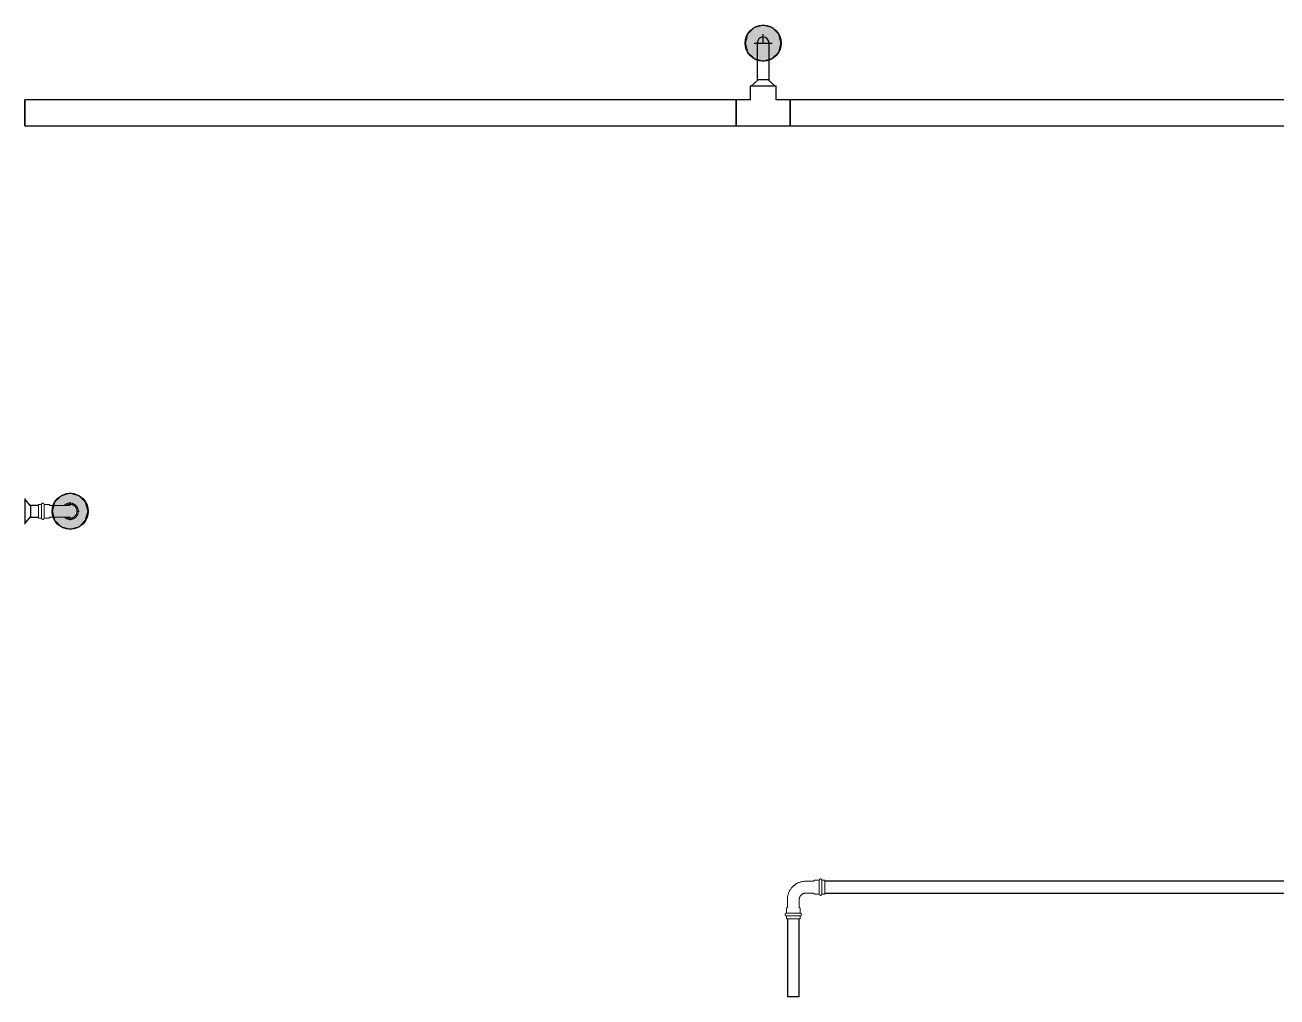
# Model space of a CAD drawing. Header units: inches. Extents: x -3327 to -1, y 8 to 1328.
# Drawn here: x -3066 to -2926.9, y 173.8 to 281.7 of the extents above; entities that cross this region are included whole.
import ezdxf

# ---------------------------------------------------------------- set-up
doc = ezdxf.new("R2010")
doc.units = ezdxf.units.IN
doc.header["$MEASUREMENT"] = 0
doc.layers.add('P-PIPE', color=3, linetype='Continuous', lineweight=9)
doc.layers.add('X - REF - FP', color=7, linetype='Continuous', true_color=0xb90000)

# ---------------------------------------------------------------- blocks, each defined once
blk = doc.blocks.new('Victaulic-VicPress316-Elbow 90-45deg Style P568_P571 - Standard-V2-SECOND LEVEL')
at = {"layer": 'P-PIPE'}
for p, q in [((-3203.7, 731.1), (-3203.7, 730.2)), ((-3202.39, 730.21), (-3202.39, 731.1)), ((-3203.81, 730.05), (-3203.81, 729.6)), ((-3203.05, 729.6), (-3203.81, 729.6)), ((-3203.81, 729.31), (-3203.81, 728.97)), ((-3203.05, 729.31), (-3203.81, 729.31)), ((-3203.81, 728.97), (-3203.05, 728.97)), ((-3202.28, 729.6), (-3203.05, 729.6)), ((-3202.28, 729.31), (-3203.05, 729.31)), ((-3203.05, 728.97), (-3202.28, 728.97)), ((-3202.28, 729.6), (-3202.28, 730.05)), ((-3202.28, 728.97), (-3202.28, 729.31))]:
    blk.add_line(p, q, dxfattribs=at)
at = {"layer": 'P-PIPE', "flags": 128}
for points in [[(-3203.05, 733.4), (-3203.08, 733.4), (-3203.12, 733.4), (-3203.16, 733.4), (-3203.19, 733.39), (-3203.23, 733.38), (-3203.26, 733.38), (-3203.3, 733.37), (-3203.33, 733.36), (-3203.37, 733.34), (-3203.4, 733.33), (-3203.43, 733.32), (-3203.47, 733.3), (-3203.5, 733.28), (-3203.53, 733.26), (-3203.56, 733.24), (-3203.59, 733.22), (-3203.62, 733.2), (-3203.65, 733.18), (-3203.67, 733.15), (-3203.7, 733.13), (-3203.73, 733.1), (-3203.75, 733.07), (-3203.77, 733.04), (-3203.79, 733.01), (-3203.81, 732.98), (-3203.83, 732.95), (-3203.85, 732.92), (-3203.87, 732.89), (-3203.88, 732.85), (-3203.9, 732.82), (-3203.91, 732.79), (-3203.92, 732.75), (-3203.93, 732.72), (-3203.94, 732.68), (-3203.94, 732.65), (-3203.95, 732.61), (-3203.95, 732.57), (-3203.96, 732.54), (-3203.96, 732.5), (-3203.96, 732.46), (-3203.96, 732.43), (-3203.95, 732.39), (-3203.95, 732.35), (-3203.94, 732.32), (-3203.93, 732.28), (-3203.93, 732.25), (-3203.91, 732.21), (-3203.9, 732.18), (-3203.89, 732.14), (-3203.88, 732.11), (-3203.86, 732.08), (-3203.84, 732.05), (-3203.82, 732.01), (-3203.8, 731.98), (-3203.78, 731.95), (-3203.76, 731.92), (-3203.74, 731.9), (-3203.71, 731.87)], [(-3203.05, 733.26), (-3203.08, 733.26), (-3203.11, 733.25), (-3203.14, 733.25), (-3203.17, 733.25), (-3203.2, 733.24), (-3203.23, 733.23), (-3203.26, 733.23), (-3203.29, 733.22), (-3203.32, 733.21), (-3203.34, 733.2), (-3203.37, 733.18), (-3203.4, 733.17), (-3203.43, 733.16), (-3203.45, 733.14), (-3203.48, 733.12), (-3203.5, 733.1), (-3203.53, 733.09), (-3203.55, 733.07), (-3203.57, 733.05), (-3203.6, 733.02), (-3203.62, 733), (-3203.64, 732.98), (-3203.66, 732.95), (-3203.67, 732.93), (-3203.69, 732.9), (-3203.71, 732.88), (-3203.72, 732.85), (-3203.74, 732.82), (-3203.75, 732.8), (-3203.76, 732.77), (-3203.77, 732.74), (-3203.78, 732.71), (-3203.79, 732.68), (-3203.8, 732.65), (-3203.8, 732.62), (-3203.81, 732.59), (-3203.81, 732.56), (-3203.81, 732.53), (-3203.81, 732.5), (-3203.81, 732.47), (-3203.81, 732.44), (-3203.81, 732.41), (-3203.8, 732.38), (-3203.8, 732.35), (-3203.79, 732.32), (-3203.78, 732.29), (-3203.78, 732.26), (-3203.77, 732.23), (-3203.76, 732.2), (-3203.74, 732.17), (-3203.73, 732.14), (-3203.72, 732.12), (-3203.7, 732.1)], [(-3202.39, 731.86), (-3202.37, 731.88), (-3202.34, 731.91), (-3202.32, 731.94), (-3202.3, 731.97), (-3202.28, 732), (-3202.26, 732.03), (-3202.24, 732.06), (-3202.23, 732.09), (-3202.21, 732.13), (-3202.2, 732.16), (-3202.18, 732.19), (-3202.17, 732.23), (-3202.16, 732.26), (-3202.15, 732.3), (-3202.15, 732.33), (-3202.14, 732.37), (-3202.14, 732.41), (-3202.14, 732.44), (-3202.13, 732.48), (-3202.13, 732.52), (-3202.14, 732.55), (-3202.14, 732.59), (-3202.14, 732.63), (-3202.15, 732.66), (-3202.16, 732.7), (-3202.17, 732.73), (-3202.18, 732.77), (-3202.19, 732.8), (-3202.2, 732.84), (-3202.22, 732.87), (-3202.23, 732.9), (-3202.25, 732.93), (-3202.27, 732.97), (-3202.29, 733), (-3202.31, 733.03), (-3202.33, 733.06), (-3202.35, 733.08), (-3202.38, 733.11), (-3202.4, 733.14), (-3202.43, 733.16), (-3202.46, 733.19), (-3202.49, 733.21), (-3202.51, 733.23), (-3202.55, 733.25), (-3202.58, 733.27), (-3202.61, 733.29), (-3202.64, 733.31), (-3202.67, 733.32), (-3202.71, 733.34), (-3202.74, 733.35), (-3202.78, 733.36), (-3202.81, 733.37), (-3202.85, 733.38), (-3202.88, 733.39), (-3202.92, 733.39), (-3202.95, 733.4), (-3202.99, 733.4), (-3203.03, 733.4), (-3203.05, 733.4)], [(-3202.39, 732.1), (-3202.37, 732.13), (-3202.36, 732.16), (-3202.34, 732.18), (-3202.33, 732.21), (-3202.32, 732.24), (-3202.31, 732.27), (-3202.3, 732.3), (-3202.3, 732.33), (-3202.29, 732.36), (-3202.29, 732.39), (-3202.28, 732.42), (-3202.28, 732.45), (-3202.28, 732.48), (-3202.28, 732.51), (-3202.28, 732.54), (-3202.28, 732.57), (-3202.29, 732.6), (-3202.29, 732.63), (-3202.3, 732.66), (-3202.31, 732.69), (-3202.32, 732.72), (-3202.33, 732.75), (-3202.34, 732.78), (-3202.35, 732.81), (-3202.36, 732.84), (-3202.38, 732.86), (-3202.39, 732.89), (-3202.41, 732.92), (-3202.43, 732.94), (-3202.44, 732.97), (-3202.46, 732.99), (-3202.48, 733.01), (-3202.51, 733.03), (-3202.53, 733.06), (-3202.55, 733.08), (-3202.58, 733.09), (-3202.6, 733.11), (-3202.62, 733.13), (-3202.65, 733.15), (-3202.68, 733.16), (-3202.7, 733.18), (-3202.73, 733.19), (-3202.76, 733.2), (-3202.79, 733.21), (-3202.82, 733.22), (-3202.85, 733.23), (-3202.88, 733.24), (-3202.91, 733.24), (-3202.94, 733.25), (-3202.97, 733.25), (-3203, 733.26), (-3203.03, 733.26), (-3203.05, 733.26)], [(-3203.7, 732.49), (-3203.7, 732.49), (-3203.7, 732.49), (-3203.7, 732.48), (-3203.7, 732.47), (-3203.7, 732.46), (-3203.7, 732.45), (-3203.7, 732.44), (-3203.7, 732.42), (-3203.7, 732.4), (-3203.7, 732.38), (-3203.7, 732.36), (-3203.7, 732.33), (-3203.7, 732.31), (-3203.7, 732.28), (-3203.7, 732.25), (-3203.7, 732.21), (-3203.7, 732.18), (-3203.7, 732.14), (-3203.7, 732.11), (-3203.7, 732.07), (-3203.7, 732.03), (-3203.7, 731.98), (-3203.7, 731.94), (-3203.7, 731.9), (-3203.7, 731.85), (-3203.7, 731.8), (-3203.7, 731.75), (-3203.7, 731.7), (-3203.7, 731.65), (-3203.7, 731.6), (-3203.7, 731.55), (-3203.7, 731.5), (-3203.7, 731.44), (-3203.7, 731.39), (-3203.7, 731.33), (-3203.7, 731.28), (-3203.7, 731.22), (-3203.7, 731.17), (-3203.7, 731.11), (-3203.7, 731.1)], [(-3202.39, 731.1), (-3202.39, 731.15), (-3202.39, 731.21), (-3202.39, 731.26), (-3202.39, 731.32), (-3202.39, 731.37), (-3202.39, 731.43), (-3202.39, 731.48), (-3202.39, 731.54), (-3202.39, 731.59), (-3202.39, 731.64), (-3202.39, 731.69), (-3202.39, 731.74), (-3202.39, 731.79), (-3202.39, 731.84), (-3202.39, 731.88), (-3202.39, 731.93), (-3202.39, 731.97), (-3202.39, 732.02), (-3202.39, 732.06), (-3202.39, 732.1), (-3202.39, 732.13), (-3202.39, 732.17), (-3202.39, 732.21), (-3202.39, 732.24), (-3202.39, 732.27), (-3202.39, 732.3), (-3202.39, 732.33), (-3202.39, 732.35), (-3202.39, 732.37), (-3202.39, 732.4), (-3202.39, 732.41), (-3202.39, 732.43), (-3202.39, 732.45), (-3202.39, 732.46), (-3202.39, 732.47), (-3202.39, 732.48), (-3202.39, 732.48), (-3202.39, 732.49), (-3202.39, 732.49), (-3202.39, 732.49)], [(-3203.81, 730.05), (-3203.81, 730.06), (-3203.81, 730.07), (-3203.81, 730.08), (-3203.81, 730.09), (-3203.81, 730.11), (-3203.8, 730.12), (-3203.8, 730.13), (-3203.8, 730.14), (-3203.8, 730.15), (-3203.79, 730.16), (-3203.79, 730.17), (-3203.78, 730.18), (-3203.78, 730.19), (-3203.77, 730.2), (-3203.76, 730.2), (-3203.76, 730.21), (-3203.75, 730.22), (-3203.74, 730.23), (-3203.74, 730.24), (-3203.73, 730.25), (-3203.72, 730.25), (-3203.71, 730.26), (-3203.71, 730.27), (-3203.7, 730.27)], [(-3202.39, 730.27), (-3202.38, 730.26), (-3202.37, 730.26), (-3202.36, 730.25), (-3202.36, 730.24), (-3202.35, 730.23), (-3202.34, 730.22), (-3202.33, 730.22), (-3202.33, 730.21), (-3202.32, 730.2), (-3202.32, 730.19), (-3202.31, 730.18), (-3202.31, 730.17), (-3202.3, 730.16), (-3202.3, 730.15), (-3202.29, 730.14), (-3202.29, 730.13), (-3202.29, 730.12), (-3202.29, 730.11), (-3202.28, 730.1), (-3202.28, 730.09), (-3202.28, 730.07), (-3202.28, 730.06), (-3202.28, 730.05), (-3202.28, 730.05)], [(-3203.81, 729.31), (-3203.82, 729.31), (-3203.82, 729.31), (-3203.83, 729.31), (-3203.84, 729.31), (-3203.84, 729.31), (-3203.85, 729.31), (-3203.85, 729.31), (-3203.86, 729.32), (-3203.86, 729.32), (-3203.87, 729.32), (-3203.87, 729.32), (-3203.88, 729.32), (-3203.88, 729.33), (-3203.89, 729.33), (-3203.89, 729.33), (-3203.9, 729.34), (-3203.9, 729.34), (-3203.91, 729.34), (-3203.91, 729.35), (-3203.92, 729.35), (-3203.92, 729.36), (-3203.92, 729.36), (-3203.93, 729.37), (-3203.93, 729.37), (-3203.93, 729.38), (-3203.94, 729.38), (-3203.94, 729.39), (-3203.94, 729.39), (-3203.95, 729.4), (-3203.95, 729.4), (-3203.95, 729.41), (-3203.95, 729.41), (-3203.95, 729.42), (-3203.95, 729.42), (-3203.96, 729.43), (-3203.96, 729.44), (-3203.96, 729.44), (-3203.96, 729.45), (-3203.96, 729.45), (-3203.96, 729.46), (-3203.96, 729.46), (-3203.96, 729.47), (-3203.96, 729.48), (-3203.96, 729.48), (-3203.95, 729.49), (-3203.95, 729.49), (-3203.95, 729.5), (-3203.95, 729.5), (-3203.95, 729.51), (-3203.94, 729.51), (-3203.94, 729.52), (-3203.94, 729.52), (-3203.94, 729.53), (-3203.93, 729.53), (-3203.93, 729.54), (-3203.93, 729.54), (-3203.92, 729.55), (-3203.92, 729.55), (-3203.92, 729.56), (-3203.91, 729.56), (-3203.91, 729.57), (-3203.9, 729.57), (-3203.9, 729.57), (-3203.89, 729.58), (-3203.89, 729.58), (-3203.88, 729.58), (-3203.88, 729.58), (-3203.87, 729.59), (-3203.87, 729.59), (-3203.86, 729.59), (-3203.86, 729.59), (-3203.85, 729.59), (-3203.84, 729.6), (-3203.84, 729.6), (-3203.83, 729.6), (-3203.83, 729.6), (-3203.82, 729.6), (-3203.82, 729.6), (-3203.81, 729.6)], [(-3203.05, 729.6), (-3203.08, 729.6), (-3203.11, 729.6), (-3203.14, 729.6), (-3203.17, 729.6), (-3203.2, 729.6), (-3203.23, 729.6), (-3203.26, 729.6), (-3203.29, 729.6), (-3203.32, 729.6), (-3203.34, 729.6), (-3203.37, 729.6), (-3203.4, 729.6), (-3203.43, 729.6), (-3203.45, 729.6), (-3203.48, 729.6), (-3203.5, 729.6), (-3203.53, 729.6), (-3203.55, 729.6), (-3203.57, 729.6), (-3203.6, 729.6), (-3203.62, 729.6), (-3203.64, 729.6), (-3203.66, 729.6), (-3203.67, 729.6), (-3203.69, 729.6), (-3203.71, 729.6), (-3203.72, 729.6), (-3203.74, 729.6), (-3203.75, 729.6), (-3203.76, 729.6), (-3203.77, 729.6), (-3203.78, 729.6), (-3203.79, 729.6), (-3203.8, 729.6), (-3203.8, 729.6), (-3203.81, 729.6), (-3203.81, 729.6), (-3203.81, 729.6), (-3203.81, 729.6), (-3203.81, 729.6)], [(-3203.81, 729.6), (-3203.81, 729.6), (-3203.81, 729.6), (-3203.81, 729.6), (-3203.8, 729.6), (-3203.8, 729.6), (-3203.79, 729.6), (-3203.78, 729.6), (-3203.77, 729.6)], [(-3203.77, 729.31), (-3203.78, 729.31), (-3203.79, 729.31), (-3203.8, 729.31), (-3203.8, 729.31), (-3203.81, 729.31), (-3203.81, 729.31), (-3203.81, 729.31), (-3203.81, 729.31), (-3203.81, 729.31)], [(-3203.81, 729.31), (-3203.81, 729.31), (-3203.81, 729.31), (-3203.81, 729.31), (-3203.8, 729.31), (-3203.8, 729.31), (-3203.79, 729.31), (-3203.78, 729.31), (-3203.77, 729.31), (-3203.76, 729.31), (-3203.75, 729.31), (-3203.74, 729.31), (-3203.73, 729.31), (-3203.71, 729.31), (-3203.7, 729.31), (-3203.68, 729.31), (-3203.66, 729.31), (-3203.64, 729.31), (-3203.62, 729.31), (-3203.6, 729.31), (-3203.58, 729.31), (-3203.56, 729.31), (-3203.53, 729.31), (-3203.51, 729.31), (-3203.49, 729.31), (-3203.46, 729.31), (-3203.43, 729.31), (-3203.41, 729.31), (-3203.38, 729.31), (-3203.35, 729.31), (-3203.32, 729.31), (-3203.29, 729.31), (-3203.27, 729.31), (-3203.24, 729.31), (-3203.21, 729.31), (-3203.18, 729.31), (-3203.15, 729.31), (-3203.12, 729.31), (-3203.08, 729.31), (-3203.05, 729.31), (-3203.05, 729.31)], [(-3202.28, 729.6), (-3202.28, 729.6), (-3202.28, 729.6), (-3202.29, 729.6), (-3202.29, 729.6), (-3202.29, 729.6), (-3202.3, 729.6), (-3202.31, 729.6), (-3202.32, 729.6), (-3202.33, 729.6), (-3202.34, 729.6), (-3202.35, 729.6), (-3202.37, 729.6), (-3202.38, 729.6), (-3202.4, 729.6), (-3202.41, 729.6), (-3202.43, 729.6), (-3202.45, 729.6), (-3202.47, 729.6), (-3202.49, 729.6), (-3202.51, 729.6), (-3202.53, 729.6), (-3202.56, 729.6), (-3202.58, 729.6), (-3202.61, 729.6), (-3202.63, 729.6), (-3202.66, 729.6), (-3202.68, 729.6), (-3202.71, 729.6), (-3202.74, 729.6), (-3202.77, 729.6), (-3202.8, 729.6), (-3202.83, 729.6), (-3202.86, 729.6), (-3202.89, 729.6), (-3202.92, 729.6), (-3202.95, 729.6), (-3202.98, 729.6), (-3203.01, 729.6), (-3203.04, 729.6), (-3203.05, 729.6)], [(-3203.05, 729.31), (-3203.02, 729.31), (-3202.98, 729.31), (-3202.95, 729.31), (-3202.92, 729.31), (-3202.89, 729.31), (-3202.86, 729.31), (-3202.83, 729.31), (-3202.8, 729.31), (-3202.78, 729.31), (-3202.75, 729.31), (-3202.72, 729.31), (-3202.69, 729.31), (-3202.67, 729.31), (-3202.64, 729.31), (-3202.61, 729.31), (-3202.59, 729.31), (-3202.56, 729.31), (-3202.54, 729.31), (-3202.52, 729.31), (-3202.5, 729.31), (-3202.48, 729.31), (-3202.46, 729.31), (-3202.44, 729.31), (-3202.42, 729.31), (-3202.4, 729.31), (-3202.39, 729.31), (-3202.37, 729.31), (-3202.36, 729.31), (-3202.34, 729.31), (-3202.33, 729.31), (-3202.32, 729.31), (-3202.31, 729.31), (-3202.3, 729.31), (-3202.3, 729.31), (-3202.29, 729.31), (-3202.29, 729.31), (-3202.28, 729.31), (-3202.28, 729.31), (-3202.28, 729.31), (-3202.28, 729.31)], [(-3202.32, 729.6), (-3202.31, 729.6), (-3202.3, 729.6), (-3202.3, 729.6), (-3202.29, 729.6), (-3202.29, 729.6), (-3202.28, 729.6), (-3202.28, 729.6), (-3202.28, 729.6), (-3202.28, 729.6)], [(-3202.28, 729.31), (-3202.28, 729.31), (-3202.28, 729.31), (-3202.29, 729.31), (-3202.29, 729.31), (-3202.29, 729.31), (-3202.3, 729.31), (-3202.31, 729.31), (-3202.32, 729.31)], [(-3202.28, 729.6), (-3202.27, 729.6), (-3202.27, 729.6), (-3202.26, 729.6), (-3202.26, 729.6), (-3202.25, 729.6), (-3202.24, 729.6), (-3202.24, 729.59), (-3202.23, 729.59), (-3202.23, 729.59), (-3202.22, 729.59), (-3202.22, 729.59), (-3202.21, 729.58), (-3202.21, 729.58), (-3202.2, 729.58), (-3202.2, 729.57), (-3202.19, 729.57), (-3202.19, 729.57), (-3202.18, 729.56), (-3202.18, 729.56), (-3202.18, 729.56), (-3202.17, 729.55), (-3202.17, 729.55), (-3202.16, 729.54), (-3202.16, 729.54), (-3202.16, 729.53), (-3202.15, 729.53), (-3202.15, 729.52), (-3202.15, 729.52), (-3202.15, 729.51), (-3202.14, 729.51), (-3202.14, 729.5), (-3202.14, 729.5), (-3202.14, 729.49), (-3202.14, 729.48), (-3202.14, 729.48), (-3202.14, 729.47), (-3202.13, 729.47), (-3202.13, 729.46), (-3202.13, 729.46), (-3202.13, 729.45), (-3202.13, 729.44), (-3202.13, 729.44), (-3202.14, 729.43), (-3202.14, 729.43), (-3202.14, 729.42), (-3202.14, 729.42), (-3202.14, 729.41), (-3202.14, 729.4), (-3202.14, 729.4), (-3202.15, 729.39), (-3202.15, 729.39), (-3202.15, 729.38), (-3202.16, 729.38), (-3202.16, 729.37), (-3202.16, 729.37), (-3202.17, 729.36), (-3202.17, 729.36), (-3202.17, 729.35), (-3202.18, 729.35), (-3202.18, 729.35), (-3202.19, 729.34), (-3202.19, 729.34), (-3202.19, 729.34), (-3202.2, 729.33), (-3202.2, 729.33), (-3202.21, 729.33), (-3202.21, 729.32), (-3202.22, 729.32), (-3202.23, 729.32), (-3202.23, 729.32), (-3202.24, 729.32), (-3202.24, 729.31), (-3202.25, 729.31), (-3202.25, 729.31), (-3202.26, 729.31), (-3202.26, 729.31), (-3202.27, 729.31), (-3202.28, 729.31), (-3202.28, 729.31)]]:
    blk.add_lwpolyline(points, dxfattribs=at)
blk = doc.blocks.new('Victaulic-VicPress316-Elbow 90-45deg Style P568_P571 - Standard-V1-SECOND LEVEL')
at = {"layer": 'P-PIPE'}
for p, q in [((-0.77, 3.52), (-0.77, 3.18)), ((0.77, 3.52), (-0.77, 3.52)), ((-0.77, 3.18), (0.77, 3.18)), ((-0.77, 2.89), (-0.77, 2.44)), ((-0.77, 2.89), (0.77, 2.89)), ((0.77, 3.18), (0.77, 3.52)), ((0.77, 2.44), (0.77, 2.89)), ((-0.66, 2.28), (-0.66, 1.39)), ((0.66, 1.39), (0.66, 2.28)), ((-3.18, 0.77), (-3.52, 0.77)), ((-3.52, 0.77), (-3.52, -0.77)), ((-3.18, -0.77), (-3.18, 0.77)), ((-2.44, 0.77), (-2.89, 0.77)), ((-2.89, -0.77), (-2.89, 0.77)), ((-1.39, 0.66), (-2.28, 0.66)), ((-3.52, -0.77), (-3.18, -0.77)), ((-2.89, -0.77), (-2.44, -0.77)), ((-2.28, -0.66), (-1.39, -0.66))]:
    blk.add_line(p, q, dxfattribs=at)
at = {"layer": 'P-PIPE', "flags": 128}
for points in [[(-0.77, 2.89), (-0.77, 2.89), (-0.78, 2.89), (-0.78, 2.89), (-0.79, 2.89), (-0.8, 2.89), (-0.8, 2.89), (-0.81, 2.9), (-0.81, 2.9), (-0.82, 2.9), (-0.82, 2.9), (-0.83, 2.9), (-0.83, 2.91), (-0.84, 2.91), (-0.84, 2.91), (-0.85, 2.92), (-0.85, 2.92), (-0.86, 2.92), (-0.86, 2.93), (-0.87, 2.93), (-0.87, 2.93), (-0.87, 2.94), (-0.88, 2.94), (-0.88, 2.95), (-0.89, 2.95), (-0.89, 2.96), (-0.89, 2.96), (-0.89, 2.97), (-0.9, 2.97), (-0.9, 2.98), (-0.9, 2.98), (-0.9, 2.99), (-0.91, 2.99), (-0.91, 3), (-0.91, 3.01), (-0.91, 3.01), (-0.91, 3.02), (-0.91, 3.02), (-0.91, 3.03), (-0.91, 3.03), (-0.91, 3.04), (-0.91, 3.05), (-0.91, 3.05), (-0.91, 3.06), (-0.91, 3.06), (-0.91, 3.07), (-0.91, 3.07), (-0.91, 3.08), (-0.9, 3.09), (-0.9, 3.09), (-0.9, 3.1), (-0.9, 3.1), (-0.89, 3.11), (-0.89, 3.11), (-0.89, 3.12), (-0.88, 3.12), (-0.88, 3.13), (-0.88, 3.13), (-0.87, 3.14), (-0.87, 3.14), (-0.86, 3.14), (-0.86, 3.15), (-0.86, 3.15), (-0.85, 3.15), (-0.85, 3.16), (-0.84, 3.16), (-0.84, 3.16), (-0.83, 3.17), (-0.83, 3.17), (-0.82, 3.17), (-0.82, 3.17), (-0.81, 3.17), (-0.8, 3.18), (-0.8, 3.18), (-0.79, 3.18), (-0.79, 3.18), (-0.78, 3.18), (-0.78, 3.18), (-0.77, 3.18), (-0.77, 3.18)], [(0.77, 3.18), (0.77, 3.18), (0.76, 3.18), (0.76, 3.18), (0.76, 3.18), (0.75, 3.18), (0.74, 3.18), (0.74, 3.18), (0.73, 3.18), (0.72, 3.18), (0.71, 3.18), (0.69, 3.18), (0.68, 3.18), (0.67, 3.18), (0.65, 3.18), (0.63, 3.18), (0.61, 3.18), (0.6, 3.18), (0.58, 3.18), (0.56, 3.18), (0.53, 3.18), (0.51, 3.18), (0.49, 3.18), (0.46, 3.18), (0.44, 3.18), (0.41, 3.18), (0.39, 3.18), (0.36, 3.18), (0.33, 3.18), (0.31, 3.18), (0.28, 3.18), (0.25, 3.18), (0.22, 3.18), (0.19, 3.18), (0.16, 3.18), (0.13, 3.18), (0.1, 3.18), (0.07, 3.18), (0.04, 3.18), (0.01, 3.18), (-0.02, 3.18), (-0.05, 3.18), (-0.08, 3.18), (-0.11, 3.18), (-0.14, 3.18), (-0.17, 3.18), (-0.2, 3.18), (-0.23, 3.18), (-0.26, 3.18), (-0.29, 3.18), (-0.32, 3.18), (-0.35, 3.18), (-0.37, 3.18), (-0.4, 3.18), (-0.43, 3.18), (-0.45, 3.18), (-0.48, 3.18), (-0.5, 3.18), (-0.52, 3.18), (-0.54, 3.18), (-0.57, 3.18), (-0.59, 3.18), (-0.6, 3.18), (-0.62, 3.18), (-0.64, 3.18), (-0.66, 3.18), (-0.67, 3.18), (-0.69, 3.18), (-0.7, 3.18), (-0.71, 3.18), (-0.72, 3.18), (-0.73, 3.18), (-0.74, 3.18), (-0.75, 3.18), (-0.75, 3.18), (-0.76, 3.18), (-0.76, 3.18), (-0.77, 3.18), (-0.77, 3.18), (-0.77, 3.18)], [(-0.77, 3.18), (-0.77, 3.18), (-0.76, 3.18), (-0.76, 3.18), (-0.76, 3.18), (-0.75, 3.18), (-0.74, 3.18), (-0.74, 3.18), (-0.73, 3.18)], [(-0.77, 2.89), (-0.77, 2.89), (-0.76, 2.89), (-0.76, 2.89), (-0.76, 2.89), (-0.75, 2.89), (-0.74, 2.89), (-0.74, 2.89), (-0.73, 2.89), (-0.72, 2.89), (-0.71, 2.89), (-0.69, 2.89), (-0.68, 2.89), (-0.67, 2.89), (-0.65, 2.89), (-0.63, 2.89), (-0.61, 2.89), (-0.6, 2.89), (-0.58, 2.89), (-0.56, 2.89), (-0.53, 2.89), (-0.51, 2.89), (-0.49, 2.89), (-0.46, 2.89), (-0.44, 2.89), (-0.41, 2.89), (-0.39, 2.89), (-0.36, 2.89), (-0.33, 2.89), (-0.31, 2.89), (-0.28, 2.89), (-0.25, 2.89), (-0.22, 2.89), (-0.19, 2.89), (-0.16, 2.89), (-0.13, 2.89), (-0.1, 2.89), (-0.07, 2.89), (-0.04, 2.89), (-0.01, 2.89), (0.02, 2.89), (0.05, 2.89), (0.08, 2.89), (0.11, 2.89), (0.14, 2.89), (0.17, 2.89), (0.2, 2.89), (0.23, 2.89), (0.26, 2.89), (0.29, 2.89), (0.32, 2.89), (0.35, 2.89), (0.37, 2.89), (0.4, 2.89), (0.43, 2.89), (0.45, 2.89), (0.48, 2.89), (0.5, 2.89), (0.52, 2.89), (0.54, 2.89), (0.57, 2.89), (0.59, 2.89), (0.6, 2.89), (0.62, 2.89), (0.64, 2.89), (0.66, 2.89), (0.67, 2.89), (0.69, 2.89), (0.7, 2.89), (0.71, 2.89), (0.72, 2.89), (0.73, 2.89), (0.74, 2.89), (0.75, 2.89), (0.75, 2.89), (0.76, 2.89), (0.76, 2.89), (0.77, 2.89), (0.77, 2.89), (0.77, 2.89)], [(-0.72, 2.89), (-0.73, 2.89), (-0.74, 2.89), (-0.75, 2.89), (-0.75, 2.89), (-0.76, 2.89), (-0.76, 2.89), (-0.77, 2.89), (-0.77, 2.89), (-0.77, 2.89)], [(0.72, 3.18), (0.73, 3.18), (0.74, 3.18), (0.75, 3.18), (0.75, 3.18), (0.76, 3.18), (0.76, 3.18), (0.77, 3.18), (0.77, 3.18), (0.77, 3.18)], [(0.77, 2.89), (0.77, 2.89), (0.76, 2.89), (0.76, 2.89), (0.76, 2.89), (0.75, 2.89), (0.74, 2.89), (0.74, 2.89), (0.73, 2.89)], [(0.77, 3.18), (0.77, 3.18), (0.78, 3.18), (0.78, 3.18), (0.79, 3.18), (0.8, 3.18), (0.8, 3.18), (0.81, 3.18), (0.81, 3.17), (0.82, 3.17), (0.82, 3.17), (0.83, 3.17), (0.83, 3.17), (0.84, 3.16), (0.84, 3.16), (0.85, 3.16), (0.85, 3.15), (0.86, 3.15), (0.86, 3.15), (0.87, 3.14), (0.87, 3.14), (0.87, 3.13), (0.88, 3.13), (0.88, 3.12), (0.89, 3.12), (0.89, 3.11), (0.89, 3.11), (0.89, 3.1), (0.9, 3.1), (0.9, 3.09), (0.9, 3.09), (0.9, 3.08), (0.91, 3.08), (0.91, 3.07), (0.91, 3.07), (0.91, 3.06), (0.91, 3.05), (0.91, 3.05), (0.91, 3.04), (0.91, 3.04), (0.91, 3.03), (0.91, 3.03), (0.91, 3.02), (0.91, 3.01), (0.91, 3.01), (0.91, 3), (0.91, 3), (0.91, 2.99), (0.9, 2.99), (0.9, 2.98), (0.9, 2.98), (0.9, 2.97), (0.89, 2.97), (0.89, 2.96), (0.89, 2.96), (0.88, 2.95), (0.88, 2.95), (0.88, 2.94), (0.87, 2.94), (0.87, 2.93), (0.86, 2.93), (0.86, 2.92), (0.86, 2.92), (0.85, 2.92), (0.85, 2.91), (0.84, 2.91), (0.84, 2.91), (0.83, 2.91), (0.83, 2.9), (0.82, 2.9), (0.82, 2.9), (0.81, 2.9), (0.8, 2.9), (0.8, 2.89), (0.79, 2.89), (0.79, 2.89), (0.78, 2.89), (0.78, 2.89), (0.77, 2.89), (0.77, 2.89)], [(-0.66, 1.39), (-0.66, 1.36), (-0.66, 1.33), (-0.66, 1.3), (-0.67, 1.28), (-0.67, 1.25), (-0.68, 1.22), (-0.69, 1.19), (-0.69, 1.16), (-0.7, 1.13), (-0.72, 1.11), (-0.73, 1.08), (-0.74, 1.05), (-0.75, 1.03), (-0.77, 1), (-0.79, 0.98), (-0.8, 0.95), (-0.82, 0.93), (-0.84, 0.91), (-0.86, 0.89), (-0.88, 0.87), (-0.9, 0.85), (-0.92, 0.83), (-0.95, 0.81), (-0.97, 0.79), (-1, 0.77), (-1.02, 0.76), (-1.05, 0.74), (-1.07, 0.73), (-1.1, 0.72), (-1.13, 0.71), (-1.15, 0.7), (-1.18, 0.69), (-1.21, 0.68), (-1.24, 0.67), (-1.27, 0.67), (-1.3, 0.66), (-1.33, 0.66), (-1.36, 0.66), (-1.39, 0.66), (-1.39, 0.66)], [(-1.39, -0.66), (-1.31, -0.66), (-1.23, -0.65), (-1.15, -0.64), (-1.07, -0.63), (-0.99, -0.62), (-0.91, -0.6), (-0.83, -0.58), (-0.75, -0.55), (-0.67, -0.53), (-0.59, -0.5), (-0.52, -0.46), (-0.45, -0.43), (-0.37, -0.39), (-0.3, -0.34), (-0.24, -0.3), (-0.17, -0.25), (-0.1, -0.2), (-0.04, -0.15), (0.02, -0.09), (0.08, -0.04), (0.13, 0.02), (0.19, 0.09), (0.24, 0.15), (0.29, 0.22), (0.33, 0.29), (0.38, 0.35), (0.42, 0.43), (0.45, 0.5), (0.49, 0.57), (0.52, 0.65), (0.55, 0.73), (0.57, 0.81), (0.59, 0.88), (0.61, 0.96), (0.63, 1.04), (0.64, 1.13), (0.65, 1.21), (0.65, 1.29), (0.66, 1.37), (0.66, 1.39)], [(-0.66, 2.22), (-0.67, 2.23), (-0.67, 2.23), (-0.68, 2.24), (-0.69, 2.25), (-0.7, 2.26), (-0.7, 2.27), (-0.71, 2.27), (-0.72, 2.28), (-0.72, 2.29), (-0.73, 2.3), (-0.73, 2.31), (-0.74, 2.32), (-0.74, 2.33), (-0.75, 2.34), (-0.75, 2.35), (-0.76, 2.36), (-0.76, 2.37), (-0.76, 2.38), (-0.76, 2.39), (-0.76, 2.4), (-0.77, 2.42), (-0.77, 2.43), (-0.77, 2.44), (-0.77, 2.44)], [(0.77, 2.44), (0.77, 2.43), (0.77, 2.42), (0.76, 2.41), (0.76, 2.4), (0.76, 2.38), (0.76, 2.37), (0.76, 2.36), (0.75, 2.35), (0.75, 2.34), (0.74, 2.33), (0.74, 2.32), (0.74, 2.31), (0.73, 2.3), (0.72, 2.29), (0.72, 2.29), (0.71, 2.28), (0.71, 2.27), (0.7, 2.26), (0.69, 2.25), (0.68, 2.24), (0.68, 2.24), (0.67, 2.23), (0.66, 2.22), (0.66, 2.22)], [(-3.18, 0.77), (-3.18, 0.77), (-3.18, 0.78), (-3.18, 0.78), (-3.18, 0.79), (-3.18, 0.8), (-3.18, 0.8), (-3.18, 0.81), (-3.17, 0.81), (-3.17, 0.82), (-3.17, 0.82), (-3.17, 0.83), (-3.17, 0.83), (-3.16, 0.84), (-3.16, 0.84), (-3.16, 0.85), (-3.15, 0.85), (-3.15, 0.86), (-3.15, 0.86), (-3.14, 0.87), (-3.14, 0.87), (-3.13, 0.87), (-3.13, 0.88), (-3.12, 0.88), (-3.12, 0.89), (-3.11, 0.89), (-3.11, 0.89), (-3.1, 0.89), (-3.1, 0.9), (-3.09, 0.9), (-3.09, 0.9), (-3.08, 0.9), (-3.08, 0.91), (-3.07, 0.91), (-3.07, 0.91), (-3.06, 0.91), (-3.05, 0.91), (-3.05, 0.91), (-3.04, 0.91), (-3.04, 0.91), (-3.03, 0.91), (-3.03, 0.91), (-3.02, 0.91), (-3.01, 0.91), (-3.01, 0.91), (-3, 0.91), (-3, 0.91), (-2.99, 0.91), (-2.99, 0.9), (-2.98, 0.9), (-2.98, 0.9), (-2.97, 0.9), (-2.97, 0.89), (-2.96, 0.89), (-2.96, 0.89), (-2.95, 0.88), (-2.95, 0.88), (-2.94, 0.88), (-2.94, 0.87), (-2.93, 0.87), (-2.93, 0.86), (-2.92, 0.86), (-2.92, 0.86), (-2.92, 0.85), (-2.91, 0.85), (-2.91, 0.84), (-2.91, 0.84), (-2.91, 0.83), (-2.9, 0.83), (-2.9, 0.82), (-2.9, 0.82), (-2.9, 0.81), (-2.9, 0.8), (-2.89, 0.8), (-2.89, 0.79), (-2.89, 0.79), (-2.89, 0.78), (-2.89, 0.78), (-2.89, 0.77), (-2.89, 0.77)], [(-3.18, 0.77), (-3.18, 0.77), (-3.18, 0.76), (-3.18, 0.76), (-3.18, 0.76), (-3.18, 0.75), (-3.18, 0.74), (-3.18, 0.74), (-3.18, 0.73), (-3.18, 0.72), (-3.18, 0.71), (-3.18, 0.69), (-3.18, 0.68), (-3.18, 0.67), (-3.18, 0.65), (-3.18, 0.63), (-3.18, 0.61), (-3.18, 0.6), (-3.18, 0.58), (-3.18, 0.56), (-3.18, 0.53), (-3.18, 0.51), (-3.18, 0.49), (-3.18, 0.46), (-3.18, 0.44), (-3.18, 0.41), (-3.18, 0.39), (-3.18, 0.36), (-3.18, 0.33), (-3.18, 0.31), (-3.18, 0.28), (-3.18, 0.25), (-3.18, 0.22), (-3.18, 0.19), (-3.18, 0.16), (-3.18, 0.13), (-3.18, 0.1), (-3.18, 0.07), (-3.18, 0.04), (-3.18, 0.01), (-3.18, -0.02), (-3.18, -0.05), (-3.18, -0.08), (-3.18, -0.11), (-3.18, -0.14), (-3.18, -0.17), (-3.18, -0.2), (-3.18, -0.23), (-3.18, -0.26), (-3.18, -0.29), (-3.18, -0.32), (-3.18, -0.35), (-3.18, -0.37), (-3.18, -0.4), (-3.18, -0.43), (-3.18, -0.45), (-3.18, -0.48), (-3.18, -0.5), (-3.18, -0.52), (-3.18, -0.54), (-3.18, -0.57), (-3.18, -0.59), (-3.18, -0.6), (-3.18, -0.62), (-3.18, -0.64), (-3.18, -0.66), (-3.18, -0.67), (-3.18, -0.69), (-3.18, -0.7), (-3.18, -0.71), (-3.18, -0.72), (-3.18, -0.73), (-3.18, -0.74), (-3.18, -0.75), (-3.18, -0.75), (-3.18, -0.76), (-3.18, -0.76), (-3.18, -0.77), (-3.18, -0.77), (-3.18, -0.77)], [(-3.18, 0.72), (-3.18, 0.73), (-3.18, 0.74), (-3.18, 0.75), (-3.18, 0.75), (-3.18, 0.76), (-3.18, 0.76), (-3.18, 0.77), (-3.18, 0.77), (-3.18, 0.77)], [(-2.89, -0.77), (-2.89, -0.77), (-2.89, -0.76), (-2.89, -0.76), (-2.89, -0.76), (-2.89, -0.75), (-2.89, -0.74), (-2.89, -0.74), (-2.89, -0.73), (-2.89, -0.72), (-2.89, -0.71), (-2.89, -0.69), (-2.89, -0.68), (-2.89, -0.67), (-2.89, -0.65), (-2.89, -0.63), (-2.89, -0.61), (-2.89, -0.6), (-2.89, -0.58), (-2.89, -0.56), (-2.89, -0.53), (-2.89, -0.51), (-2.89, -0.49), (-2.89, -0.46), (-2.89, -0.44), (-2.89, -0.41), (-2.89, -0.39), (-2.89, -0.36), (-2.89, -0.33), (-2.89, -0.31), (-2.89, -0.28), (-2.89, -0.25), (-2.89, -0.22), (-2.89, -0.19), (-2.89, -0.16), (-2.89, -0.13), (-2.89, -0.1), (-2.89, -0.07), (-2.89, -0.04), (-2.89, -0.01), (-2.89, 0.02), (-2.89, 0.05), (-2.89, 0.08), (-2.89, 0.11), (-2.89, 0.14), (-2.89, 0.17), (-2.89, 0.2), (-2.89, 0.23), (-2.89, 0.26), (-2.89, 0.29), (-2.89, 0.32), (-2.89, 0.35), (-2.89, 0.37), (-2.89, 0.4), (-2.89, 0.43), (-2.89, 0.45), (-2.89, 0.48), (-2.89, 0.5), (-2.89, 0.52), (-2.89, 0.54), (-2.89, 0.57), (-2.89, 0.59), (-2.89, 0.6), (-2.89, 0.62), (-2.89, 0.64), (-2.89, 0.66), (-2.89, 0.67), (-2.89, 0.69), (-2.89, 0.7), (-2.89, 0.71), (-2.89, 0.72), (-2.89, 0.73), (-2.89, 0.74), (-2.89, 0.75), (-2.89, 0.75), (-2.89, 0.76), (-2.89, 0.76), (-2.89, 0.77), (-2.89, 0.77), (-2.89, 0.77)], [(-2.89, 0.77), (-2.89, 0.77), (-2.89, 0.76), (-2.89, 0.76), (-2.89, 0.76), (-2.89, 0.75), (-2.89, 0.74), (-2.89, 0.74), (-2.89, 0.73)], [(-2.44, 0.77), (-2.43, 0.77), (-2.42, 0.77), (-2.41, 0.76), (-2.4, 0.76), (-2.38, 0.76), (-2.37, 0.76), (-2.36, 0.76), (-2.35, 0.75), (-2.34, 0.75), (-2.33, 0.74), (-2.32, 0.74), (-2.31, 0.74), (-2.3, 0.73), (-2.29, 0.72), (-2.29, 0.72), (-2.28, 0.71), (-2.27, 0.71), (-2.26, 0.7), (-2.25, 0.69), (-2.24, 0.68), (-2.24, 0.68), (-2.23, 0.67), (-2.22, 0.66), (-2.22, 0.66)], [(-3.18, -0.77), (-3.18, -0.77), (-3.18, -0.76), (-3.18, -0.76), (-3.18, -0.76), (-3.18, -0.75), (-3.18, -0.74), (-3.18, -0.74), (-3.18, -0.73)], [(-2.89, -0.77), (-2.89, -0.77), (-2.89, -0.78), (-2.89, -0.78), (-2.89, -0.79), (-2.89, -0.8), (-2.89, -0.8), (-2.9, -0.81), (-2.9, -0.81), (-2.9, -0.82), (-2.9, -0.82), (-2.9, -0.83), (-2.91, -0.83), (-2.91, -0.84), (-2.91, -0.84), (-2.92, -0.85), (-2.92, -0.85), (-2.92, -0.86), (-2.93, -0.86), (-2.93, -0.87), (-2.93, -0.87), (-2.94, -0.87), (-2.94, -0.88), (-2.95, -0.88), (-2.95, -0.89), (-2.96, -0.89), (-2.96, -0.89), (-2.97, -0.89), (-2.97, -0.9), (-2.98, -0.9), (-2.98, -0.9), (-2.99, -0.9), (-2.99, -0.91), (-3, -0.91), (-3.01, -0.91), (-3.01, -0.91), (-3.02, -0.91), (-3.02, -0.91), (-3.03, -0.91), (-3.03, -0.91), (-3.04, -0.91), (-3.05, -0.91), (-3.05, -0.91), (-3.06, -0.91), (-3.06, -0.91), (-3.07, -0.91), (-3.07, -0.91), (-3.08, -0.91), (-3.09, -0.9), (-3.09, -0.9), (-3.1, -0.9), (-3.1, -0.9), (-3.11, -0.89), (-3.11, -0.89), (-3.12, -0.89), (-3.12, -0.88), (-3.13, -0.88), (-3.13, -0.88), (-3.14, -0.87), (-3.14, -0.87), (-3.14, -0.86), (-3.15, -0.86), (-3.15, -0.86), (-3.15, -0.85), (-3.16, -0.85), (-3.16, -0.84), (-3.16, -0.84), (-3.17, -0.83), (-3.17, -0.83), (-3.17, -0.82), (-3.17, -0.82), (-3.17, -0.81), (-3.18, -0.8), (-3.18, -0.8), (-3.18, -0.79), (-3.18, -0.79), (-3.18, -0.78), (-3.18, -0.78), (-3.18, -0.77), (-3.18, -0.77)], [(-2.89, -0.72), (-2.89, -0.73), (-2.89, -0.74), (-2.89, -0.75), (-2.89, -0.75), (-2.89, -0.76), (-2.89, -0.76), (-2.89, -0.77), (-2.89, -0.77), (-2.89, -0.77)], [(-2.22, -0.66), (-2.23, -0.67), (-2.23, -0.67), (-2.24, -0.68), (-2.25, -0.69), (-2.26, -0.7), (-2.27, -0.7), (-2.27, -0.71), (-2.28, -0.72), (-2.29, -0.72), (-2.3, -0.73), (-2.31, -0.73), (-2.32, -0.74), (-2.33, -0.74), (-2.34, -0.75), (-2.35, -0.75), (-2.36, -0.76), (-2.37, -0.76), (-2.38, -0.76), (-2.39, -0.76), (-2.4, -0.76), (-2.42, -0.77), (-2.43, -0.77), (-2.44, -0.77), (-2.44, -0.77)]]:
    blk.add_lwpolyline(points, dxfattribs=at)

msp = doc.modelspace()

# ---------------------------------------------------------------- hatches: boundary and pattern name
at = {"layer": 'X - REF - FP'}
for points in [[(-2984, 277.74), (-2983, 278.01), (-2982.27, 278.74), (-2982, 279.74), (-2982.27, 280.74), (-2983, 281.47), (-2984, 281.74), (-2985, 281.47), (-2985.73, 280.74), (-2986, 279.74), (-2985.73, 278.74), (-2985, 278.01)], [(-3061, 225.74), (-3060, 226.01), (-3059.27, 226.74), (-3059, 227.74), (-3059.27, 228.74), (-3060, 229.47), (-3061, 229.74), (-3062, 229.47), (-3062.73, 228.74), (-3063, 227.74), (-3062.73, 226.74), (-3062, 226.01)]]:
    msp.add_hatch(color=256, dxfattribs=at).paths.add_polyline_path(points, flags=0)
h = msp.add_hatch(color=256, dxfattribs=at)
edge = h.paths.add_edge_path(flags=0)
edge.add_arc((-2984, 279.74), 2, 0, 360)
h = msp.add_hatch(color=256, dxfattribs=at)
edge = h.paths.add_edge_path(flags=0)
edge.add_arc((-3061, 227.74), 2, 0, 360)

# ---------------------------------------------------------------- linework, layer by layer
for p, q in [((-2985, 281.47), (-2985.73, 280.74)), ((-2984, 281.74), (-2985, 281.47)), ((-2983, 281.47), (-2984, 281.74)), ((-2982.27, 280.74), (-2983, 281.47)), ((-2985.73, 280.74), (-2986, 279.74)), ((-2986, 279.74), (-2985.73, 278.74)), ((-2985, 279.74), (-2984.66, 279.74)), ((-2984.66, 279.74), (-2984.66, 275.65)), ((-2984.66, 279.74), (-2983.34, 279.74)), ((-2984, 279.74), (-2984, 280.74)), ((-2983.34, 275.65), (-2983.34, 279.74)), ((-2983.34, 279.74), (-2983, 279.74)), ((-2982, 279.74), (-2982.27, 280.74)), ((-2982.27, 278.74), (-2982, 279.74)), ((-2985.73, 278.74), (-2985, 278.01)), ((-2983, 278.01), (-2982.27, 278.74)), ((-2985, 278.01), (-2984, 277.74)), ((-2984, 277.74), (-2983, 278.01)), ((-2984.56, 275.65), (-2985.31, 274.99)), ((-2983.34, 275.65), (-2984.66, 275.65)), ((-2982.69, 274.99), (-2983.44, 275.65)), ((-2985.44, 274.99), (-2985.44, 273.44)), ((-2985.44, 274.99), (-2982.56, 274.99)), ((-2982.56, 273.44), (-2982.56, 274.99)), ((-2986.99, 273.44), (-3066.01, 273.44)), ((-3066.01, 270.56), (-3066.01, 273.44)), ((-3066.01, 273.39), (-3066.01, 273.25)), ((-3066.01, 273.24), (-3066.01, 273.02)), ((-3066.01, 273.02), (-3066.01, 272.72)), ((-3066.01, 272.72), (-3066.01, 272.37)), ((-2985.44, 273.44), (-2986.99, 273.44)), ((-2986.99, 273.44), (-2986.99, 272.72)), ((-2986.99, 273.25), (-2986.99, 273.39)), ((-2986.99, 273.02), (-2986.99, 273.24)), ((-2986.99, 272.72), (-2986.99, 273.02)), ((-2986.99, 272.37), (-2986.99, 272.72)), ((-2986.99, 272.72), (-2986.99, 270.56)), ((-2981.01, 273.44), (-2982.56, 273.44)), ((-2894.99, 273.44), (-2981.01, 273.44)), ((-2981.01, 272.72), (-2981.01, 273.44)), ((-2981.01, 273.39), (-2981.01, 273.25)), ((-2981.01, 273.24), (-2981.01, 273.02)), ((-2981.01, 273.02), (-2981.01, 272.72)), ((-2981.01, 272.72), (-2981.01, 272.37)), ((-2981.01, 270.56), (-2981.01, 272.72)), ((-3066.01, 272.37), (-3066.01, 271.63)), ((-3066.01, 271.63), (-3066.01, 271.28)), ((-3066.01, 271.28), (-3066.01, 270.98)), ((-2986.99, 271.63), (-2986.99, 272.37)), ((-2986.99, 271.28), (-2986.99, 271.63)), ((-2986.99, 270.98), (-2986.99, 271.28)), ((-2981.01, 272.37), (-2981.01, 271.63)), ((-2981.01, 271.63), (-2981.01, 271.28)), ((-2981.01, 271.28), (-2981.01, 270.98)), ((-3066.01, 270.98), (-3066.01, 270.76)), ((-3066.01, 270.75), (-3066.01, 270.61)), ((-3066.01, 270.56), (-2986.99, 270.56)), ((-2986.99, 270.76), (-2986.99, 270.98)), ((-2986.99, 270.61), (-2986.99, 270.75)), ((-2986.99, 270.56), (-2981.01, 270.56)), ((-2981.01, 270.98), (-2981.01, 270.76)), ((-2981.01, 270.75), (-2981.01, 270.61)), ((-2981.01, 270.56), (-2894.99, 270.56)), ((-3061, 229.74), (-3062, 229.47)), ((-3060, 229.47), (-3061, 229.74)), ((-3066.01, 229.18), (-3066.01, 226.31)), ((-3065.35, 228.31), (-3066, 229.05)), ((-3064.52, 228.4), (-3065.35, 228.4)), ((-3065.35, 227.09), (-3065.35, 228.4)), ((-3062.73, 228.74), (-3063, 227.74)), ((-3062, 229.47), (-3062.73, 228.74)), ((-3061, 228.48), (-3061, 228.74)), ((-3059.27, 228.74), (-3060, 229.47)), ((-3059, 227.74), (-3059.27, 228.74)), ((-3066, 226.43), (-3065.35, 227.18)), ((-3065.35, 227.09), (-3064.52, 227.09)), ((-3063, 227.74), (-3062.73, 226.74)), ((-3062.73, 226.74), (-3062, 226.01)), ((-3061, 226.74), (-3061, 227.01)), ((-3060.26, 227.74), (-3060, 227.74)), ((-3060, 226.01), (-3059.27, 226.74)), ((-3059.27, 226.74), (-3059, 227.74)), ((-3062, 226.01), (-3061, 225.74)), ((-3061, 225.74), (-3060, 226.01)), ((-2910.15, 186.66), (-2977.13, 186.66)), ((-2977.13, 185.34), (-2910.15, 185.34)), ((-2981.31, 182.48), (-2981.31, 173.8)), ((-2979.99, 173.8), (-2979.99, 182.48)), ((-2979.99, 173.8), (-2981.31, 173.8))]:
    msp.add_line(p, q, dxfattribs=at)
for centre in [(-2984, 279.74), (-3061, 227.74)]:
    msp.add_circle(centre, 2, dxfattribs=at)
msp.add_arc((-2984, 279.74), 0.657, 0, 180, dxfattribs=at)

# ---------------------------------------------------------------- block references
for name, p, rotation in [('Victaulic-VicPress316-Elbow 90-45deg Style P568_P571 - Standard-V2-SECOND LEVEL', (-3793.49, -2975.3), 270), ('Victaulic-VicPress316-Elbow 90-45deg Style P568_P571 - Standard-V1-SECOND LEVEL', (-2980.65, 186), 180)]:
    msp.add_blockref(name, p, dxfattribs=dict(at, rotation=rotation))

doc.saveas('drawing.dxf')
